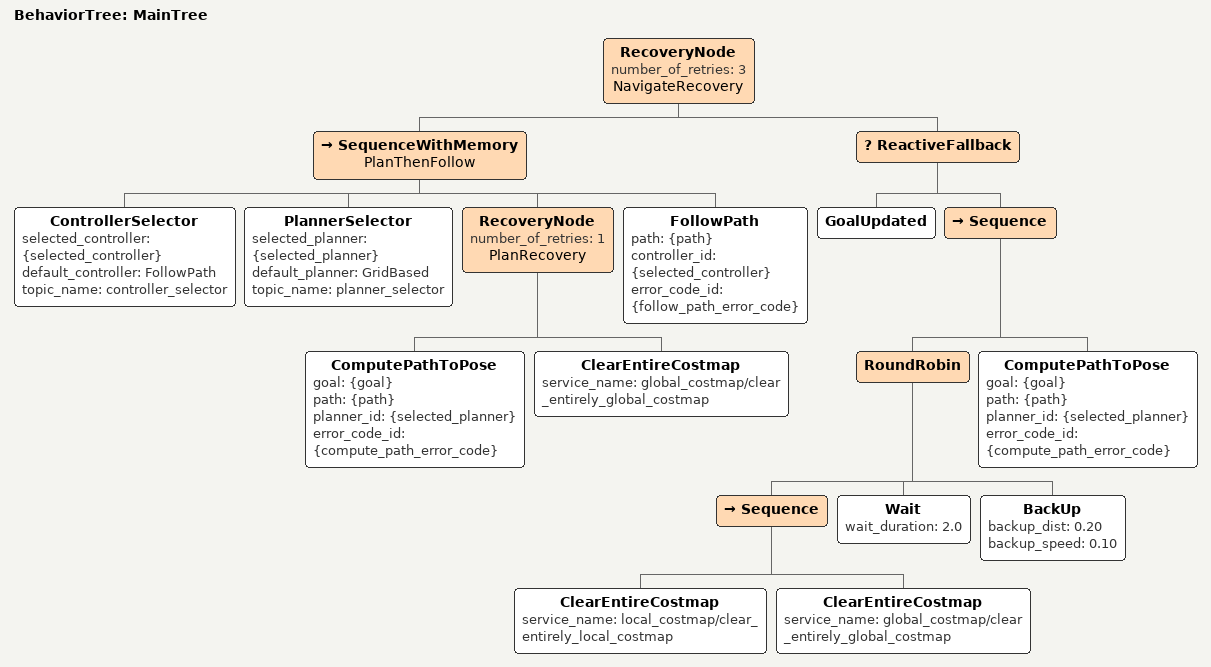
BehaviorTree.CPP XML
<!-- Static-map navigation: compute once per attempt. Every retry necessarily
     returns through ComputePathToPose before FollowPath, so a cleared/empty
     path can never be sent to the controller. -->
<root BTCPP_format="4" main_tree_to_execute="MainTree">
  <BehaviorTree ID="MainTree">
    <RecoveryNode number_of_retries="3" name="NavigateRecovery">
      <SequenceWithMemory name="PlanThenFollow">
        <ControllerSelector selected_controller="{selected_controller}" default_controller="FollowPath" topic_name="controller_selector"/>
        <PlannerSelector selected_planner="{selected_planner}" default_planner="GridBased" topic_name="planner_selector"/>
        <RecoveryNode number_of_retries="1" name="PlanRecovery">
          <ComputePathToPose goal="{goal}" path="{path}" planner_id="{selected_planner}" error_code_id="{compute_path_error_code}"/>
          <ClearEntireCostmap service_name="global_costmap/clear_entirely_global_costmap"/>
        </RecoveryNode>
        <FollowPath path="{path}" controller_id="{selected_controller}" error_code_id="{follow_path_error_code}"/>
      </SequenceWithMemory>
      <ReactiveFallback>
        <GoalUpdated/>
        <Sequence>
          <RoundRobin>
            <Sequence>
              <ClearEntireCostmap service_name="local_costmap/clear_entirely_local_costmap"/>
              <ClearEntireCostmap service_name="global_costmap/clear_entirely_global_costmap"/>
            </Sequence>
            <Wait wait_duration="2.0"/>
            <BackUp backup_dist="0.20" backup_speed="0.10"/>
          </RoundRobin>
          <!-- SequenceWithMemory retries FollowPath directly. Always refill
               {path} after a recovery action so an empty path is impossible. -->
          <ComputePathToPose goal="{goal}" path="{path}" planner_id="{selected_planner}" error_code_id="{compute_path_error_code}"/>
        </Sequence>
      </ReactiveFallback>
    </RecoveryNode>
  </BehaviorTree>
</root>
